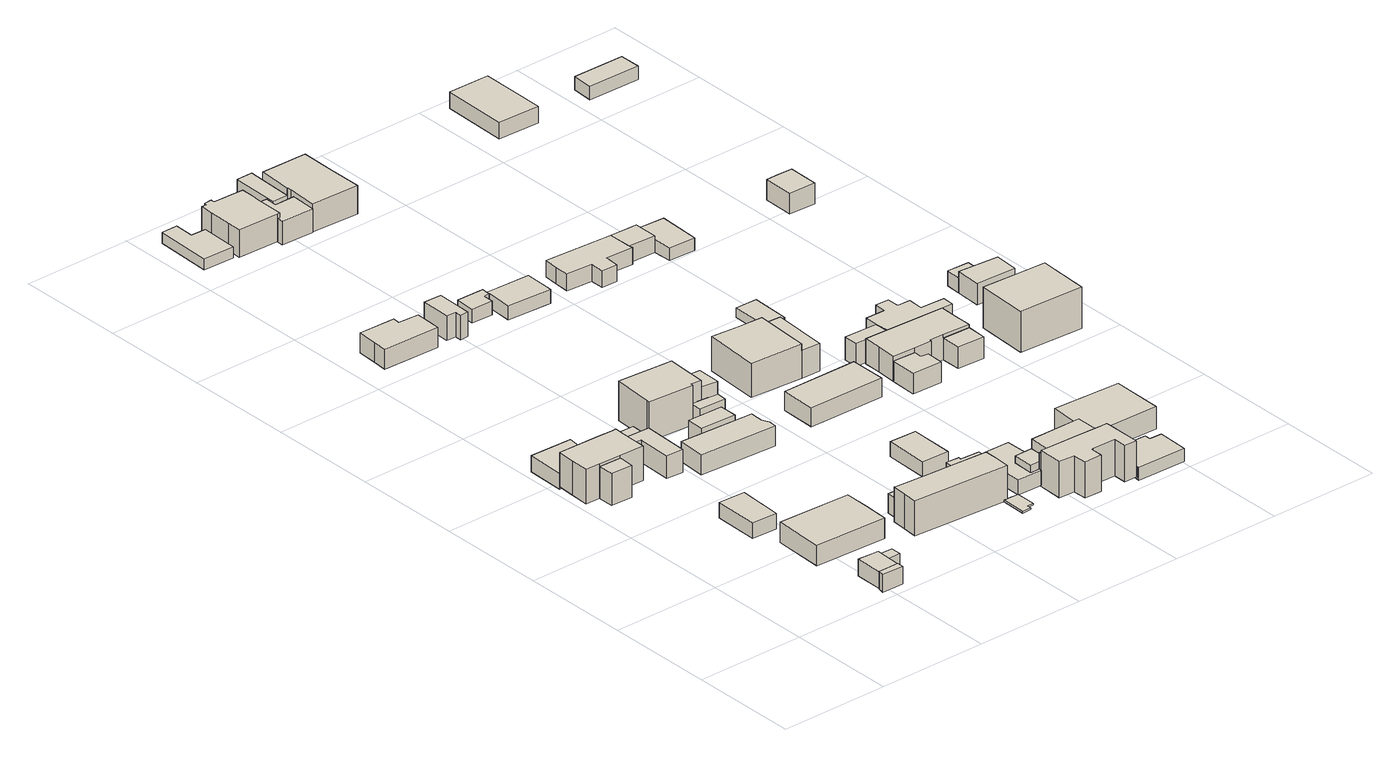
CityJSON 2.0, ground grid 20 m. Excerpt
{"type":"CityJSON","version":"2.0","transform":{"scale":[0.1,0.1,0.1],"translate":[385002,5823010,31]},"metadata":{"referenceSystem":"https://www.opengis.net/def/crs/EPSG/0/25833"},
"CityObjects":{
"building1":{"type":"Building","attributes":{"Gemeindeschluessel":"11000004","BezugspunktDach":"2200","function":"51009_1610","measuredHeight":3.16,"storeysAboveGround":0},"address":[{"country":"Germany","locality":"Berlin"}],"geometry":[{"type":"Solid","lod":"1","boundaries":[[[[0,1,2,3]],[[4,5,6,7]],[[4,7,3,2]],[[5,4,2,1]],[[6,5,1,0]],[[7,6,0,3]]]]}]},
"building2":{"type":"Building","attributes":{"Gemeindeschluessel":"11000004","BezugspunktDach":"2200","function":"31001_1010","measuredHeight":3.31,"storeysAboveGround":1},"address":[{"country":"Germany","locality":"Berlin","thoroughfareNumber":"26 (10)","thoroughfareName":"Straße 70"}],"geometry":[{"type":"Solid","lod":"1","boundaries":[[[[8,9,10,11,12]],[[13,14,15,16,17]],[[13,17,12,11]],[[14,13,11,10]],[[15,14,10,9]],[[16,15,9,8]],[[17,16,8,12]]]]}]},
"building3":{"type":"Building","attributes":{"Gemeindeschluessel":"11000004","function":"31001_1010"},"address":[{"country":"Germany","locality":"Berlin","thoroughfareNumber":"28 (4)","thoroughfareName":"Straße 70"}],"children":["building3-1","building3-2"]},
"building3-1":{"type":"BuildingPart","attributes":{"BezugspunktDach":"2200","measuredHeight":6.64,"storeysAboveGround":1},"parents":["building3"],"geometry":[{"type":"MultiSurface","lod":"1","boundaries":[[[18,19,20,21,22,23,24,25,26,27,28,29]],[[30,31,32,33,34,35,36,37,38,39,40,41]],[[30,41,29,28]],[[31,30,28,27]],[[32,31,27,26]],[[33,32,26,25]],[[34,33,25,24]],[[35,34,24,23]],[[36,35,23,22]],[[37,36,22,21]],[[38,37,21,20]],[[42,43,20,19]],[[40,39,19,18]],[[41,40,18,29]],[[39,38,43,42]]]}]},
"building3-2":{"type":"BuildingPart","attributes":{"BezugspunktDach":"2200","measuredHeight":5.89,"storeysAboveGround":1},"parents":["building3"],"geometry":[{"type":"Solid","lod":"1","boundaries":[[[[44,43,42,45]],[[39,38,46,47]],[[39,47,45,42]],[[46,38,43,44]],[[47,46,44,45]],[[38,39,42,43]]]]}]},
"building4":{"type":"Building","attributes":{"Gemeindeschluessel":"11000004","BezugspunktDach":"2200","function":"31001_1310","measuredHeight":2.88,"storeysAboveGround":1},"address":[{"country":"Germany","locality":"Berlin","thoroughfareNumber":"30 (23)","thoroughfareName":"Straße 70"}],"geometry":[{"type":"Solid","lod":"1","boundaries":[[[[48,49,50,51,52]],[[53,54,55,56,57]],[[53,57,52,51]],[[54,53,51,50]],[[55,54,50,49]],[[56,55,49,48]],[[57,56,48,52]]]]}]},
"building5":{"type":"Building","attributes":{"Gemeindeschluessel":"11000004","BezugspunktDach":"2200","function":"31001_1000","measuredHeight":2.82,"storeysAboveGround":1},"address":[{"country":"Germany","locality":"Berlin","thoroughfareNumber":"28 (42)","thoroughfareName":"Straße 70"}],"geometry":[{"type":"Solid","lod":"1","boundaries":[[[[58,59,60,61]],[[62,63,64,65]],[[62,65,61,60]],[[63,62,60,59]],[[64,63,59,58]],[[65,64,58,61]]]]}]},
"building6":{"type":"Building","attributes":{"Gemeindeschluessel":"11000004","BezugspunktDach":"2200","function":"31001_1310","measuredHeight":2.16,"storeysAboveGround":1},"address":[{"country":"Germany","locality":"Berlin","thoroughfareNumber":"26 (11)","thoroughfareName":"Straße 70"}],"geometry":[{"type":"Solid","lod":"1","boundaries":[[[[66,67,68,69]],[[70,71,72,73]],[[70,73,69,68]],[[71,70,68,67]],[[72,71,67,66]],[[73,72,66,69]]]]}]},
"building7":{"type":"Building","attributes":{"Gemeindeschluessel":"11000004","BezugspunktDach":"2200","function":"31001_1000","measuredHeight":4.47,"storeysAboveGround":1},"address":[{"country":"Germany","locality":"Berlin","thoroughfareNumber":"28 (41)","thoroughfareName":"Straße 70"}],"geometry":[{"type":"Solid","lod":"1","boundaries":[[[[74,75,76,77,78]],[[79,80,81,82,83]],[[79,83,78,77]],[[80,79,77,76]],[[81,80,76,75]],[[82,81,75,74]],[[83,82,74,78]]]]}]},
"building8":{"type":"Building","attributes":{"Gemeindeschluessel":"11000004","BezugspunktDach":"2200","function":"31001_1310","measuredHeight":2.53,"storeysAboveGround":1},"address":[{"country":"Germany","locality":"Berlin","thoroughfareNumber":"30 (22)","thoroughfareName":"Straße 70"}],"geometry":[{"type":"Solid","lod":"1","boundaries":[[[[84,85,86,87]],[[88,89,90,91]],[[88,91,87,86]],[[89,88,86,85]],[[90,89,85,84]],[[91,90,84,87]]]]}]},
"building9":{"type":"Building","attributes":{"Gemeindeschluessel":"11000004","BezugspunktDach":"2200","function":"31001_1310","measuredHeight":4.06,"storeysAboveGround":1},"address":[{"country":"Germany","locality":"Berlin","thoroughfareNumber":"28 (5)","thoroughfareName":"Straße 70"}],"geometry":[{"type":"Solid","lod":"1","boundaries":[[[[92,93,94,95,96,97]],[[98,99,100,101,102,103]],[[98,103,97,96]],[[99,98,96,95]],[[100,99,95,94]],[[101,100,94,93]],[[102,101,93,92]],[[103,102,92,97]]]]}]},
"building10":{"type":"Building","attributes":{"Gemeindeschluessel":"11000004","BezugspunktDach":"2200","function":"31001_1010","measuredHeight":2.52,"storeysAboveGround":1},"address":[{"country":"Germany","locality":"Berlin","thoroughfareNumber":"30 (21)","thoroughfareName":"Straße 70"}],"geometry":[{"type":"Solid","lod":"1","boundaries":[[[[85,104,105,106,107,86]],[[108,109,110,111,89,88]],[[108,88,86,107]],[[109,108,107,106]],[[110,109,106,105]],[[111,110,105,104]],[[89,111,104,85]],[[88,89,85,86]]]]}]},
"building11":{"type":"Building","attributes":{"Gemeindeschluessel":"11000004","BezugspunktDach":"2200","function":"31001_1010","measuredHeight":3.67,"storeysAboveGround":1},"address":[{"country":"Germany","locality":"Berlin","thoroughfareNumber":"28 (6)","thoroughfareName":"Straße 70"}],"geometry":[{"type":"Solid","lod":"1","boundaries":[[[[112,113,114,115,116,117]],[[118,119,120,121,122,123]],[[118,123,117,116]],[[119,118,116,115]],[[120,119,115,114]],[[121,120,114,113]],[[122,121,113,112]],[[123,122,112,117]]]]}]},
"building12":{"type":"Building","attributes":{"Gemeindeschluessel":"11000004","BezugspunktDach":"2200","function":"31001_1010","measuredHeight":4.56,"storeysAboveGround":1},"address":[{"country":"Germany","locality":"Berlin","thoroughfareNumber":"30 (7)","thoroughfareName":"Straße 70"}],"geometry":[{"type":"Solid","lod":"1","boundaries":[[[[124,125,126,127,128,129,130,131]],[[132,133,134,135,136,137,138,139]],[[132,139,131,130]],[[133,132,130,129]],[[134,133,129,128]],[[135,134,128,127]],[[136,135,127,126]],[[137,136,126,125]],[[138,137,125,124]],[[139,138,124,131]]]]}]},
"building13":{"type":"Building","attributes":{"Gemeindeschluessel":"11000004","BezugspunktDach":"2200","function":"31001_1310","measuredHeight":3.74,"storeysAboveGround":1},"address":[{"country":"Germany","locality":"Berlin","thoroughfareNumber":"28 (7)","thoroughfareName":"Straße 70"}],"geometry":[{"type":"Solid","lod":"1","boundaries":[[[[140,141,142,143]],[[144,145,146,147]],[[144,147,143,142]],[[145,144,142,141]],[[146,145,141,140]],[[147,146,140,143]]]]}]},
"building14":{"type":"Building","attributes":{"Gemeindeschluessel":"11000004","function":"31001_1010"},"address":[{"country":"Germany","locality":"Berlin","thoroughfareNumber":"28 (18)","thoroughfareName":"Straße 70"}],"children":["building14-1","building14-2","building14-3"]},
"building14-1":{"type":"BuildingPart","attributes":{"BezugspunktDach":"2200","measuredHeight":7.21,"storeysAboveGround":2},"parents":["building14"],"geometry":[{"type":"MultiSurface","lod":"1","boundaries":[[[148,149,150,151,152,153,154,155,156]],[[157,158,159,160,161,162,163,164,165]],[[157,165,156,155]],[[158,157,155,154]],[[159,158,154,153]],[[166,167,168,153,152]],[[160,159,169,170,166]],[[161,160,152,151]],[[162,171,172,161,151,150]],[[163,162,150,149]],[[164,163,149,148]],[[165,164,148,156]],[[170,169,168,167,166]],[[161,172,171,162]]]}]},
"building14-2":{"type":"BuildingPart","attributes":{"BezugspunktDach":"2200","measuredHeight":5.46,"storeysAboveGround":2},"parents":["building14"],"geometry":[{"type":"Solid","lod":"1","boundaries":[[[[171,173,174,175,176,172]],[[177,178,179,180,162,161]],[[177,161,172,176]],[[178,177,176,175]],[[179,178,175,174]],[[180,179,174,173]],[[162,180,173,171]],[[162,171,172,161]]]]}]},
"building14-3":{"type":"BuildingPart","attributes":{"BezugspunktDach":"2200","measuredHeight":4.11,"storeysAboveGround":2},"parents":["building14"],"geometry":[{"type":"Solid","lod":"1","boundaries":[[[[167,181,182,168]],[[183,184,166,170]],[[183,170,168,182]],[[184,183,182,181]],[[166,184,181,167]],[[166,167,168,170]]]]}]},
"building15":{"type":"Building","attributes":{"Gemeindeschluessel":"11000004","function":"31001_1010"},"address":[{"country":"Germany","locality":"Berlin","thoroughfareNumber":"30 (20)","thoroughfareName":"Straße 70"}],"children":["building15-1","building15-2"]},
"building15-1":{"type":"BuildingPart","attributes":{"BezugspunktDach":"2200","measuredHeight":8.77,"storeysAboveGround":1},"parents":["building15"],"geometry":[{"type":"MultiSurface","lod":"1","boundaries":[[[185,186,187,188,189,190,191,192]],[[193,194,195,196,197,198,199,200]],[[193,200,192,191]],[[194,193,191,190]],[[195,194,190,189]],[[196,195,189,188]],[[201,202,196,188,187]],[[198,197,187,186]],[[199,198,186,185]],[[200,199,185,192]],[[197,196,202,201]]]}]},
"building15-2":{"type":"BuildingPart","attributes":{"BezugspunktDach":"2200","measuredHeight":5.96,"storeysAboveGround":1},"parents":["building15"],"geometry":[{"type":"Solid","lod":"1","boundaries":[[[[203,204,202,201]],[[196,205,206,197]],[[205,196,202,204]],[[206,205,204,203]],[[197,206,203,201]],[[196,197,201,202]]]]}]},
"building16":{"type":"Building","attributes":{"Gemeindeschluessel":"11000004","BezugspunktDach":"2200","function":"31001_1310","measuredHeight":3.33,"storeysAboveGround":1},"address":[{"country":"Germany","locality":"Berlin","thoroughfareNumber":"30 (19)","thoroughfareName":"Straße 70"}],"geometry":[{"type":"Solid","lod":"1","boundaries":[[[[207,208,209,210,211]],[[212,213,214,215,216]],[[212,216,211,210]],[[213,212,210,209]],[[214,213,209,208]],[[215,214,208,207]],[[216,215,207,211]]]]}]},
"building17":{"type":"Building","attributes":{"Gemeindeschluessel":"11000004","BezugspunktDach":"2200","function":"31001_2460","measuredHeight":2.03,"storeysAboveGround":1},"address":[{"country":"Germany","locality":"Berlin","thoroughfareNumber":"34 (21)","thoroughfareName":"Straße 70"}],"geometry":[{"type":"Solid","lod":"1","boundaries":[[[[217,218,219,220,221,222]],[[223,224,225,226,227,228]],[[223,228,222,221]],[[224,223,221,220]],[[225,224,220,219]],[[226,225,219,218]],[[227,226,218,217]],[[228,227,217,222]]]]}]},
"building18":{"type":"Building","attributes":{"Gemeindeschluessel":"11000004","BezugspunktDach":"2200","function":"31001_1310","measuredHeight":4.42,"storeysAboveGround":1},"address":[{"country":"Germany","locality":"Berlin","thoroughfareNumber":"30 (8)","thoroughfareName":"Straße 70"}],"geometry":[{"type":"Solid","lod":"1","boundaries":[[[[229,230,231,232,233,234]],[[235,236,237,238,239,240]],[[235,240,234,233]],[[236,235,233,232]],[[237,236,232,231]],[[238,237,231,230]],[[239,238,230,229]],[[240,239,229,234]]]]}]},
"building19":{"type":"Building","attributes":{"Gemeindeschluessel":"11000004","BezugspunktDach":"2200","function":"31001_1310","measuredHeight":0.266,"storeysAboveGround":1},"address":[{"country":"Germany","locality":"Berlin","thoroughfareNumber":"26 (12)","thoroughfareName":"Straße 70"}],"geometry":[{"type":"Solid","lod":"1","boundaries":[[[[241,242,243,244,245,246,247]],[[248,164,249,250,251,252,253]],[[248,253,247,246]],[[164,248,246,245]],[[249,164,245,244]],[[250,249,244,243]],[[251,250,243,242]],[[252,251,242,241]],[[253,252,241,247]]]]}]},
"building20":{"type":"Building","attributes":{"Gemeindeschluessel":"11000004","BezugspunktDach":"2200","function":"31001_1000","measuredHeight":2.68,"storeysAboveGround":1},"address":[{"country":"Germany","locality":"Berlin","thoroughfareNumber":"28 (45)","thoroughfareName":"Straße 70"}],"geometry":[{"type":"Solid","lod":"1","boundaries":[[[[254,255,256,257]],[[258,259,260,261]],[[258,261,257,256]],[[259,258,256,255]],[[260,259,255,254]],[[261,260,254,257]]]]}]},
"building21":{"type":"Building","attributes":{"Gemeindeschluessel":"11000004","BezugspunktDach":"2200","function":"31001_1010","measuredHeight":6.66,"storeysAboveGround":1},"address":[{"country":"Germany","locality":"Berlin","thoroughfareNumber":"34 (20)","thoroughfareName":"Straße 70"}],"geometry":[{"type":"Solid","lod":"1","boundaries":[[[[262,263,264,265,266,267,268,269,270,271,272,273,274,275]],[[276,277,278,279,280,281,282,283,284,285,286,287,288,289]],[[276,289,275,274]],[[277,276,274,273]],[[278,277,273,272]],[[279,278,272,271]],[[280,279,271,270]],[[281,280,270,269]],[[282,281,269,268]],[[283,282,268,267]],[[284,283,267,266]],[[285,284,266,265]],[[286,285,265,264]],[[287,286,264,263]],[[288,287,263,262]],[[289,288,262,275]]]]}]},
"building22":{"type":"Building","attributes":{"Gemeindeschluessel":"11000004","BezugspunktDach":"2200","function":"31001_1310","measuredHeight":2.43,"storeysAboveGround":1},"address":[{"country":"Germany","locality":"Berlin","thoroughfareNumber":"30 (9)","thoroughfareName":"Straße 70"}],"geometry":[{"type":"Solid","lod":"1","boundaries":[[[[290,291,292,293,294,295,296]],[[297,298,299,300,301,302,303]],[[297,303,296,295]],[[298,297,295,294]],[[299,298,294,293]],[[300,299,293,292]],[[301,300,292,291]],[[302,301,291,290]],[[303,302,290,296]]]]}]},
"building23":{"type":"Building","attributes":{"Gemeindeschluessel":"11000004","BezugspunktDach":"2200","function":"31001_1310","measuredHeight":2.73,"storeysAboveGround":1},"address":[{"country":"Germany","locality":"Berlin","thoroughfareNumber":"28 (17)","thoroughfareName":"Straße 70"}],"geometry":[{"type":"Solid","lod":"1","boundaries":[[[[304,305,306,307,308,309,310,311]],[[312,313,314,315,316,317,318,319]],[[312,319,311,310]],[[313,312,310,309]],[[314,313,309,308]],[[315,314,308,307]],[[316,315,307,306]],[[317,316,306,305]],[[318,317,305,304]],[[319,318,304,311]]]]}]},
"building24":{"type":"Building","attributes":{"Gemeindeschluessel":"11000004","BezugspunktDach":"2200","function":"31001_1310","measuredHeight":4.29,"storeysAboveGround":1},"address":[{"country":"Germany","locality":"Berlin","thoroughfareNumber":"34 (19)","thoroughfareName":"Straße 70"}],"geometry":[{"type":"Solid","lod":"1","boundaries":[[[[320,321,322,323,324,325,326,327]],[[328,329,330,331,332,333,334,335]],[[328,335,327,326]],[[329,328,326,325]],[[330,329,325,324]],[[331,330,324,323]],[[332,331,323,322]],[[333,332,322,321]],[[334,333,321,320]],[[335,334,320,327]]]]}]},
"building25":{"type":"Building","attributes":{"Gemeindeschluessel":"11000004","BezugspunktDach":"2200","function":"31001_1010","measuredHeight":3.35,"storeysAboveGround":1},"address":[{"country":"Germany","locality":"Berlin","thoroughfareNumber":"28 (8)","thoroughfareName":"Straße 70"}],"geometry":[{"type":"Solid","lod":"1","boundaries":[[[[336,337,338,339]],[[340,341,342,343]],[[340,343,339,338]],[[341,340,338,337]],[[342,341,337,336]],[[343,342,336,339]]]]}]},
"building26":{"type":"Building","attributes":{"Gemeindeschluessel":"11000004","BezugspunktDach":"2200","function":"31001_1010","measuredHeight":10.18,"storeysAboveGround":2},"address":[{"country":"Germany","locality":"Berlin","thoroughfareNumber":"26 (13)","thoroughfareName":"Straße 70"}],"geometry":[{"type":"Solid","lod":"1","boundaries":[[[[344,345,346,347,348,349,350,351,352,353,354,355,356,357,358,359]],[[360,361,362,363,364,365,366,367,368,369,370,371,372,373,374,375]],[[360,375,359,358]],[[361,360,358,357]],[[362,361,357,356]],[[363,362,356,355]],[[364,363,355,354]],[[365,364,354,353]],[[366,365,353,352]],[[367,366,352,351]],[[368,367,351,350]],[[369,368,350,349]],[[370,369,349,348]],[[371,370,348,347]],[[372,371,347,346]],[[373,372,346,345]],[[374,373,345,344]],[[375,374,344,359]]]]}]},
"building27":{"type":"Building","attributes":{"Gemeindeschluessel":"11000004","BezugspunktDach":"2200","function":"31001_1000","measuredHeight":2.44,"storeysAboveGround":1},"address":[{"country":"Germany","locality":"Berlin","thoroughfareNumber":"30 (36)","thoroughfareName":"Straße 70"}],"geometry":[{"type":"Solid","lod":"1","boundaries":[[[[376,377,293,292,378]],[[300,299,379,380,381]],[[300,381,378,292]],[[299,300,292,293]],[[379,299,293,377]],[[380,379,377,376]],[[381,380,376,378]]]]}]},
"building28":{"type":"Building","attributes":{"Gemeindeschluessel":"11000004","function":"31001_1010"},"address":[{"country":"Germany","locality":"Berlin","thoroughfareNumber":"28 (16)","thoroughfareName":"Straße 70"}],"children":["building28-1","building28-2"]},
"building28-1":{"type":"BuildingPart","attributes":{"BezugspunktDach":"2200","measuredHeight":5.75,"storeysAboveGround":2},"parents":["building28"],"geometry":[{"type":"MultiSurface","lod":"1","boundaries":[[[382,383,384,385,386,387]],[[388,389,390,391,392,393]],[[388,393,387,386]],[[389,388,317,394,395,396,397,386,385]],[[398,395,385,384]],[[390,389,394,314]],[[391,390,384,383]],[[392,391,383,382]],[[393,392,382,387]],[[397,396,395,394,317]],[[314,394,395,398]]]}]},
"building28-2":{"type":"BuildingPart","attributes":{"BezugspunktDach":"2200","measuredHeight":4.84,"storeysAboveGround":2},"parents":["building28"],"geometry":[{"type":"Solid","lod":"1","boundaries":[[[[396,395,398,399,400]],[[315,314,394,317,316]],[[315,316,400,399]],[[314,315,399,398]],[[316,317,396,400]],[[314,398,395,394]],[[394,395,396,317]]]]}]},
"building29":{"type":"Building","attributes":{"Gemeindeschluessel":"11000004","BezugspunktDach":"2200","function":"31001_1310","measuredHeight":3.07,"storeysAboveGround":1},"address":[{"country":"Germany","locality":"Berlin","thoroughfareNumber":"34 (18)","thoroughfareName":"Straße 70"}],"geometry":[{"type":"Solid","lod":"1","boundaries":[[[[401,402,403,404,405]],[[406,407,408,409,410]],[[406,410,405,404]],[[407,406,404,403]],[[408,407,403,402]],[[409,408,402,401]],[[410,409,401,405]]]]}]},
"building30":{"type":"Building","attributes":{"Gemeindeschluessel":"11000004","function":"31001_1000"},"address":[{"country":"Germany","locality":"Berlin","thoroughfareNumber":"30 (18)","thoroughfareName":"Straße 70"}],"children":["building30-1","building30-2"]},
"building30-1":{"type":"BuildingPart","attributes":{"BezugspunktDach":"2200","measuredHeight":6.68,"storeysAboveGround":2},"parents":["building30"],"geometry":[{"type":"MultiSurface","lod":"1","boundaries":[[[411,412,413,414,415]],[[416,417,418,419,420]],[[416,420,415,414]],[[417,416,414,413]],[[418,417,413,412]],[[421,422,423,418,424,419,418,412,411]],[[420,419,411,415]],[[419,424,422,421]],[[424,418,423,422]]]}]},
"building30-2":{"type":"BuildingPart","attributes":{"BezugspunktDach":"2200","measuredHeight":6.58,"storeysAboveGround":2},"parents":["building30"],"geometry":[{"type":"Solid","lod":"1","boundaries":[[[[425,426,427,423,422,421]],[[424,418,428,429,430,419]],[[428,418,423,427]],[[429,428,427,426]],[[430,429,426,425]],[[419,430,425,421]],[[424,419,421,422]],[[424,422,423,418]]]]}]},
"building31":{"type":"Building","attributes":{"Gemeindeschluessel":"11000004","BezugspunktDach":"2200","function":"31001_1010","measuredHeight":5.71,"storeysAboveGround":1},"address":[{"country":"Germany","locality":"Berlin","thoroughfareNumber":"34 (17)","thoroughfareName":"Straße 70"}],"geometry":[{"type":"Solid","lod":"1","boundaries":[[[[431,432,433,434,435,436,437,438]],[[439,440,441,442,443,444,445,446]],[[439,446,438,437]],[[440,439,437,436]],[[441,440,436,435]],[[442,441,435,434]],[[443,442,434,433]],[[444,443,433,432]],[[445,444,432,431]],[[446,445,431,438]]]]}]},
"building32":{"type":"Building","attributes":{"Gemeindeschluessel":"11000004","BezugspunktDach":"2200","function":"31001_1010","measuredHeight":2.27,"storeysAboveGround":1},"address":[{"country":"Germany","locality":"Berlin","thoroughfareNumber":"26 (14)","thoroughfareName":"Straße 70"}],"geometry":[{"type":"Solid","lod":"1","boundaries":[[[[447,448,449,450,451,452,453,454,455]],[[456,457,458,459,460,461,462,463,464]],[[456,464,455,454]],[[457,456,454,453]],[[458,457,453,452]],[[459,458,452,451]],[[460,459,451,450]],[[461,460,450,449]],[[462,461,449,448]],[[463,462,448,447]],[[464,463,447,455]]]]}]},
"building33":{"type":"Building","attributes":{"Gemeindeschluessel":"11000004","BezugspunktDach":"2200","function":"31001_1000","measuredHeight":4.98,"storeysAboveGround":1},"address":[{"country":"Germany","locality":"Berlin","thoroughfareNumber":"28 (40)","thoroughfareName":"Straße 70"}],"geometry":[{"type":"Solid","lod":"1","boundaries":[[[[465,466,467,468,469,470]],[[471,472,473,474,475,476]],[[471,476,470,469]],[[472,471,469,468]],[[473,472,468,467]],[[474,473,467,466]],[[475,474,466,465]],[[476,475,465,470]]]]}]},
"building34":{"type":"Building","attributes":{"Gemeindeschluessel":"11000004","BezugspunktDach":"2200","function":"31001_1000","measuredHeight":1.66,"storeysAboveGround":1},"address":[{"country":"Germany","locality":"Berlin","thoroughfareNumber":"30 (44)","thoroughfareName":"Straße 70"}],"geometry":[{"type":"Solid","lod":"1","boundaries":[[[[477,478,479,480]],[[481,482,483,484]],[[481,484,480,479]],[[482,481,479,478]],[[483,482,478,477]],[[484,483,477,480]]]]}]},
"building35":{"type":"Building","attributes":{"Gemeindeschluessel":"11000004","function":"31001_1010"},"address":[{"country":"Germany","locality":"Berlin","thoroughfareNumber":"28 (9)","thoroughfareName":"Straße 70"}],"children":["building35-1","building35-2","building35-3"]},
"building35-1":{"type":"BuildingPart","attributes":{"BezugspunktDach":"2200","measuredHeight":5.4,"storeysAboveGround":1},"parents":["building35"],"geometry":[{"type":"MultiSurface","lod":"1","boundaries":[[[485,486,487,488,489,490,491,492,493,494]],[[495,496,497,498,499,500,501,502,503,504]],[[495,504,494,493]],[[496,495,493,492]],[[497,496,492,491]],[[498,497,491,490]],[[499,498,490,489]],[[500,499,489,488],[500,505,506,499]],[[501,500,488,487]],[[502,501,487,486]],[[503,502,486,485]],[[507,508,485,494]],[[505,500,499,506]],[[504,503,508,507]]]}]},
"building35-2":{"type":"BuildingPart","attributes":{"BezugspunktDach":"2200","measuredHeight":3.9,"storeysAboveGround":1},"parents":["building35"],"geometry":[{"type":"Solid","lod":"1","boundaries":[[[[509,506,505,510]],[[500,499,511,512]],[[500,512,510,505]],[[511,499,506,509]],[[512,511,509,510]],[[499,500,505,506]]]]}]},
"building35-3":{"type":"BuildingPart","attributes":{"BezugspunktDach":"2200","measuredHeight":3.79,"storeysAboveGround":1},"parents":["building35"],"geometry":[{"type":"Solid","lod":"1","boundaries":[[[[513,514,515,508,507,516]],[[504,503,517,518,519,520]],[[504,520,516,507]],[[517,503,508,515]],[[518,517,515,514]],[[519,518,514,513]],[[520,519,513,516]],[[503,504,507,508]]]]}]},
"building36":{"type":"Building","attributes":{"Gemeindeschluessel":"11000004","function":"31001_1010"},"address":[{"country":"Germany","locality":"Berlin","thoroughfareNumber":"30 (10)","thoroughfareName":"Straße 70"}],"children":["building36-1","building36-2","building36-3"]},
"building36-1":{"type":"BuildingPart","attributes":{"BezugspunktDach":"2200","measuredHeight":4.61,"storeysAboveGround":1},"parents":["building36"],"geometry":[{"type":"MultiSurface","lod":"1","boundaries":[[[521,522,523,524,525,526,527,528,529,530,531]],[[532,533,534,535,536,537,538,539,540,541,542]],[[532,542,531,530]],[[533,532,530,529]],[[534,533,529,528]],[[537,536,526,525]],[[538,537,525,524]],[[539,538,524,523]],[[540,539,523,522]],[[541,540,522,521]],[[542,541,521,531]],[[535,534,543,528,527]],[[536,535,527,526]]]}]},
"building36-2":{"type":"BuildingPart","attributes":{"BezugspunktDach":"2200","measuredHeight":3.01,"storeysAboveGround":1},"parents":["building36"],"geometry":[{"type":"MultiSurface","lod":"1","boundaries":[[[526,544,545,528]],[[546,547,536,534]],[[546,534,528,545]],[[547,548,549,545,544]],[[536,547,544,526]],[[546,549,548,547]],[[534,535,527,528]],[[536,526,527,535]]]}]},
"building36-3":{"type":"BuildingPart","attributes":{"BezugspunktDach":"2200","measuredHeight":2.37,"storeysAboveGround":1},"parents":["building36"],"geometry":[{"type":"MultiSurface","lod":"1","boundaries":[[[548,550,551,552,549]],[[553,554,555,547,546]],[[553,546,549,552]],[[554,553,552,551]],[[555,554,551,550]],[[547,555,550,548]],[[546,556,547,557,548,549]]]}]},
"building37":{"type":"Building","attributes":{"Gemeindeschluessel":"11000004","function":"31001_1010"},"address":[{"country":"Germany","locality":"Berlin","thoroughfareNumber":"30 (17)","thoroughfareName":"Straße 70"}],"children":["building37-1","building37-2"]},
"building37-1":{"type":"BuildingPart","attributes":{"BezugspunktDach":"2200","measuredHeight":5.24,"storeysAboveGround":1},"parents":["building37"],"geometry":[{"type":"MultiSurface","lod":"1","boundaries":[[[558,559,560,561,562,563,564,565,566,567,568,569,570,571]],[[572,573,574,575,576,577,578,579,580,581,582,583,584,585]],[[586,587,571,570]],[[588,586,570,569]],[[574,573,569,568]],[[575,574,568,567]],[[576,575,567,566]],[[577,576,566,565]],[[578,577,565,564]],[[579,578,564,563]],[[580,579,563,562]],[[581,580,562,561]],[[582,581,561,560]],[[583,582,560,559]],[[584,583,559,558]],[[585,584,558,571]],[[572,585,589,587,586]],[[573,572,586,588]]]}]},
"building37-2":{"type":"BuildingPart","attributes":{"BezugspunktDach":"2200","measuredHeight":4.21,"storeysAboveGround":1},"parents":["building37"],"geometry":[{"type":"MultiSurface","lod":"1","boundaries":[[[587,588,590,591]],[[592,573,585,593]],[[592,593,591,590]],[[573,592,590,588]],[[593,585,587,591]],[[585,572,586,587]],[[573,588,586,572]]]}]},
"building38":{"type":"Building","attributes":{"Gemeindeschluessel":"11000004","BezugspunktDach":"2200","function":"31001_1000","measuredHeight":8.76,"storeysAboveGround":2},"address":[{"country":"Germany","locality":"Berlin","thoroughfareNumber":"28 (34)","thoroughfareName":"Straße 70"}],"geometry":[{"type":"Solid","lod":"1","boundaries":[[[[594,595,596,597,598]],[[599,600,601,602,603]],[[599,603,598,597]],[[600,599,597,596]],[[601,600,596,595]],[[602,601,595,594]],[[603,602,594,598]]]]}]},
"building39":{"type":"Building","attributes":{"Gemeindeschluessel":"11000004","function":"31001_1010"},"address":[{"country":"Germany","locality":"Berlin","thoroughfareNumber":"30 (16)","thoroughfareName":"Straße 70"}],"children":["building39-1","building39-2"]},
"building39-1":{"type":"BuildingPart","attributes":{"BezugspunktDach":"2200","measuredHeight":5.01,"storeysAboveGround":1},"parents":["building39"],"geometry":[{"type":"Solid","lod":"1","boundaries":[[[[604,605,606,607]],[[608,609,610,611]],[[608,611,607,606]],[[609,608,606,605],[612,613,614,608]],[[610,609,605,604]],[[611,610,604,607]],[[613,612,608,614]]]]}]},
"building39-2":{"type":"BuildingPart","attributes":{"BezugspunktDach":"2200","measuredHeight":2.72,"storeysAboveGround":1},"parents":["building39"],"geometry":[{"type":"Solid","lod":"1","boundaries":[[[[613,615,616,614]],[[617,618,612,608]],[[617,608,614,616]],[[618,617,616,615]],[[612,618,615,613]],[[608,612,613,614]]]]}]},
"building40":{"type":"Building","attributes":{"Gemeindeschluessel":"11000004","BezugspunktDach":"2200","function":"31001_1010","measuredHeight":2.93,"storeysAboveGround":1},"address":[{"country":"Germany","locality":"Berlin","thoroughfareNumber":"34 (16)","thoroughfareName":"Straße 70"}],"geometry":[{"type":"Solid","lod":"1","boundaries":[[[[619,620,621,622]],[[623,624,625,626]],[[623,626,622,621]],[[624,623,621,620]],[[625,624,620,619]],[[626,625,619,622]]]]}]},
"building41":{"type":"Building","attributes":{"Gemeindeschluessel":"11000004","BezugspunktDach":"2200","function":"31001_1312","measuredHeight":4.39,"storeysAboveGround":1},"address":[{"country":"Germany","locality":"Berlin","thoroughfareNumber":"30 (37)","thoroughfareName":"Straße 70"}],"geometry":[{"type":"Solid","lod":"1","boundaries":[[[[627,628,629,630,631]],[[632,633,634,635,636]],[[632,636,631,630]],[[633,632,630,629]],[[634,633,629,628]],[[635,634,628,627]],[[636,635,627,631]]]]}]},
"building42":{"type":"Building","attributes":{"Gemeindeschluessel":"11000004","BezugspunktDach":"2200","function":"31001_1310","measuredHeight":2.34,"storeysAboveGround":1},"address":[{"country":"Germany","locality":"Berlin","thoroughfareNumber":"34 (15)","thoroughfareName":"Straße 70"}],"geometry":[{"type":"Solid","lod":"1","boundaries":[[[[637,638,639,640]],[[641,642,643,644]],[[641,644,640,639]],[[642,641,639,638]],[[643,642,638,637]],[[644,643,637,640]]]]}]}
},
"vertices":[
[215,3,52],[215,15,52],[177,15,52],[175,4,52],[177,15,20],[215,15,20],[215,3,20],[175,4,20],
[215,15,51],[217,64,51],[197,65,51],[178,66,51],[177,15,51],[178,66,21],[197,65,21],[217,64,21],[215,15,21],[177,15,21],
[35,515,77],[35,514,77],[76,513,77],[122,512,77],[123,545,77],[123,558,77],[124,579,77],[115,579,77],[90,580,77],[12,582,77],[10,549,77],[8,515,77],[10,549,15],[12,582,15],[90,580,15],[115,579,15],[124,579,15],[123,558,15],[123,545,15],[122,512,15],[76,513,15],[35,514,15],[35,515,15],[8,515,15],[35,514,73],[76,513,73],
[75,484,73],[35,486,73],[75,484,15],[35,486,15],
[90,580,39],[89,623,39],[92,650,39],[14,652,39],[12,582,39],[14,652,10],[92,650,10],[89,623,10],[90,580,10],[12,582,10],
[172,254,52],[176,335,52],[127,337,52],[125,255,52],[127,337,24],[176,335,24],[172,254,24],[125,255,24],
[247,47,43],[247,66,43],[222,67,43],[222,46,43],[222,67,21],[247,66,21],[247,47,21],[222,46,21],
[280,122,61],[282,168,61],[283,213,61],[149,218,61],[146,127,61],[149,218,24],[283,213,24],[282,168,24],[280,122,24],[146,127,24],
[90,580,36],[115,579,36],[114,623,36],[89,623,36],[114,623,11],[115,579,11],[90,580,11],[89,623,11],
[157,557,55],[155,494,55],[186,492,55],[189,577,55],[124,579,55],[123,558,55],[124,579,14],[189,577,14],[186,492,14],[155,494,14],[157,557,14],[123,558,14],
[124,579,36],[189,577,36],[194,577,36],[195,621,36],[195,621,11],[194,577,11],[189,577,11],[124,579,11],
[340,451,57],[341,466,57],[335,479,57],[336,503,57],[198,510,57],[195,459,57],[198,510,21],[336,503,21],[335,479,21],[341,466,21],[340,451,21],[195,459,21],
[151,1034,47],[152,1059,47],[153,1083,47],[115,1085,47],[116,1098,47],[49,1100,47],[47,1063,47],[45,1037,47],[47,1063,11],[49,1100,11],[116,1098,11],[115,1085,11],[153,1083,11],[152,1059,11],[151,1034,11],[45,1037,11],
[322,526,50],[322,559,50],[257,561,50],[255,529,50],[257,561,18],[322,559,18],[322,526,18],[255,529,18],
[503,89,85],[504,115,85],[504,141,85],[444,145,85],[392,148,85],[333,152,85],[327,153,85],[325,126,85],[323,100,85],[325,126,22],[327,153,22],[333,152,22],[392,148,22],[444,145,22],[504,141,22],[504,115,22],[503,89,22],[323,100,22],[392,148,25],[392,148,60],[333,152,60],[333,152,51],[333,152,25],[504,141,77],[444,145,77],
[505,159,77],[469,161,77],[470,166,77],[446,168,77],[446,168,22],[470,166,22],[469,161,22],[505,159,22],
[392,172,60],[334,176,60],[334,176,25],[392,172,25],
[298,599,80],[299,603,80],[318,602,80],[320,644,80],[322,677,80],[220,684,80],[215,610,80],[214,604,80],[215,610,9],[220,684,9],[322,677,9],[320,644,9],[318,602,9],[299,603,9],[298,599,9],[214,604,9],[318,602,68],[320,644,68],
[349,599,68],[350,642,68],[350,642,9],[349,599,9],
[299,582,45],[348,580,45],[349,599,45],[299,603,45],[298,599,45],[299,603,16],[349,599,16],[348,580,16],[299,582,16],[298,599,16],
[86,1444,34],[88,1513,34],[60,1514,34],[61,1550,34],[32,1550,34],[28,1446,34],[32,1550,14],[61,1550,14],[60,1514,14],[88,1513,14],[86,1444,14],[28,1446,14],
[193,1040,55],[193,1028,55],[208,1029,55],[210,1095,55],[177,1096,55],[175,1041,55],[177,1096,11],[210,1095,11],[208,1029,11],[193,1028,11],[193,1040,11],[175,1041,11],
[512,44,25],[512,51,25],[524,52,25],[524,88,25],[503,89,25],[496,89,25],[495,43,25],[496,89,22],[524,88,22],[524,52,22],[512,51,22],[512,44,22],[495,43,22],
[497,223,52],[499,303,52],[449,305,52],[447,225,52],[449,305,25],[499,303,25],[497,223,25],[447,225,25],
[171,1438,63],[176,1438,63],[177,1463,63],[177,1493,63],[178,1504,63],[178,1529,63],[121,1531,63],[121,1538,63],[107,1537,63],[106,1532,63],[97,1532,63],[96,1507,63],[95,1466,63],[94,1440,63],[95,1466,14],[96,1507,14],[97,1532,14],[106,1532,14],[107,1537,14],[121,1538,14],[121,1531,14],[178,1529,14],[178,1504,14],[177,1493,14],[177,1463,14],[176,1438,14],[171,1438,14],[94,1440,14],
[282,1057,34],[282,1076,34],[293,1077,34],[293,1083,34],[294,1093,34],[244,1094,34],[242,1058,34],[244,1094,9],[294,1093,9],[293,1083,9],[293,1077,9],[282,1076,9],[282,1057,9],[242,1058,9],
[570,87,51],[571,92,51],[553,92,51],[554,130,51],[588,130,51],[587,185,51],[526,186,51],[524,88,51],[526,186,24],[587,185,24],[588,130,24],[554,130,24],[553,92,24],[571,92,24],[570,87,24],[524,88,24],
[231,1424,56],[233,1471,56],[195,1471,56],[196,1493,56],[177,1493,56],[176,1438,56],[171,1438,56],[170,1426,56],[171,1438,13],[176,1438,13],[177,1493,13],[196,1493,13],[195,1471,13],[233,1471,13],[231,1424,13],[170,1426,13],
[566,461,52],[566,527,52],[425,528,52],[424,463,52],[425,528,18],[566,527,18],[566,461,18],[424,463,18],
[598,40,87],[599,16,87],[631,15,87],[632,38,87],[635,38,87],[678,37,87],[678,13,87],[701,13,87],[701,37,87],[701,76,87],[701,83,87],[690,83,87],[684,83,87],[635,85,87],[570,87,87],[569,42,87],[570,87,22],[635,85,22],[684,83,22],[690,83,22],[701,83,22],[701,76,22],[701,37,22],[701,13,22],[678,13,22],[678,37,22],[635,38,22],[632,38,22],[631,15,22],[599,16,22],[598,40,22],[569,42,22],
[374,1025,34],[376,1080,34],[291,1029,34],[376,1080,9],[374,1025,9],[291,1029,9],
[684,83,81],[684,130,81],[588,130,81],[587,90,81],[571,92,81],[570,87,81],[571,92,23],[587,90,23],[588,130,23],[684,130,23],[684,83,23],[570,87,23],[587,90,24],[587,90,64],[571,92,64],[571,92,45],[588,130,64],
[554,130,64],[553,92,64],
[233,1487,51],[235,1548,51],[236,1575,51],[207,1575,51],[205,1488,51],[207,1575,20],[236,1575,20],[235,1548,20],[233,1487,20],[205,1488,20],
[519,597,71],[525,698,71],[476,701,71],[428,705,71],[421,603,71],[428,705,9],[476,701,9],[525,698,9],[519,597,9],[421,603,9],[519,597,59],[522,648,59],[525,698,59],[522,648,9],
[555,595,59],[558,645,59],[561,696,59],[561,696,9],[558,645,9],[555,595,9],
[320,1421,65],[320,1484,65],[321,1547,65],[235,1548,65],[233,1487,65],[233,1486,65],[233,1478,65],[231,1424,65],[233,1478,14],[233,1486,14],[233,1487,14],[235,1548,14],[321,1547,14],[320,1484,14],[320,1421,14],[231,1424,14],
[792,4,42],[794,61,42],[771,62,42],[771,73,42],[701,76,42],[701,37,42],[701,13,42],[701,10,42],[700,6,42],[701,10,19],[701,13,19],[701,37,19],[701,76,19],[771,73,19],[771,62,19],[794,61,19],[792,4,19],[700,6,19],
[817,100,65],[818,146,65],[819,193,65],[694,199,65],[692,151,65],[691,103,65],[692,151,25],[694,199,25],[819,193,25],[818,146,25],[817,100,25],[691,103,25],
[603,735,25],[605,805,25],[565,806,25],[563,736,25],[565,806,8],[605,805,8],[603,735,8],[563,736,8],
[656,487,60],[689,486,60],[690,490,60],[716,489,60],[767,487,60],[767,519,60],[768,552,60],[617,558,60],[616,525,60],[614,489,60],[616,525,15],[617,558,15],[768,552,15],[767,519,15],[767,487,15],[716,489,15],[690,490,15],[689,486,15],[656,487,15],[614,489,15],[716,489,54],[767,487,54],[614,489,52],[656,487,52],
[766,451,54],[716,453,54],[766,451,15],[716,453,15],
[668,438,52],[669,470,52],[655,472,52],[612,440,52],[655,472,15],[669,470,15],[668,438,15],[612,440,15],
[465,1033,40],[465,1008,40],[494,1007,40],[496,1033,40],[547,1031,40],[546,1038,40],[546,1057,40],[546,1082,40],[420,1089,40],[418,1062,40],[417,1036,40],[418,1062,10],[420,1089,10],[546,1082,10],[546,1057,10],[546,1038,10],[547,1031,10],[496,1033,10],[494,1007,10],[465,1008,10],[465,1033,10],[417,1036,10],[546,1082,25],
[597,1036,40],[597,1080,40],[597,1080,10],[597,1036,10],[597,1036,33],[597,1080,33],
[598,1002,33],[647,1000,33],[650,1077,33],[650,1077,10],[647,1000,10],[598,1002,10],[597,1058,10],[597,1036,12],
[754,565,51],[798,563,51],[799,584,51],[754,586,51],[754,589,51],[755,614,51],[731,615,51],[731,637,51],[706,638,51],[705,616,51],[669,617,51],[669,594,51],[669,592,51],[669,568,51],[669,592,8],[669,594,8],[669,617,8],[705,616,8],[706,638,8],[731,637,8],[731,615,8],[755,614,8],[754,589,8],[754,586,8],[799,584,8],[798,563,8],[754,565,8],[669,568,8],[669,592,50],[669,568,50],[669,594,50],[669,568,40],
[608,596,50],[608,570,50],[608,596,8],[608,570,8],
[946,427,85],[951,521,85],[891,524,85],[831,527,85],[826,433,85],[831,527,11],[891,524,11],[951,521,11],[946,427,11],[826,433,11],
[947,587,47],[950,631,47],[875,637,47],[873,591,47],[875,637,8],[950,631,8],[947,587,8],[873,591,8],[916,634,8],[916,634,35],[875,637,35],
[917,663,35],[877,665,35],[877,665,8],[917,663,8],
[702,1435,55],[703,1557,55],[627,1558,55],[624,1437,55],[627,1558,25],[703,1557,25],[702,1435,25],[624,1437,25],
[881,986,48],[882,1042,48],[857,1043,48],[832,1043,48],[831,987,48],[832,1043,11],[857,1043,11],[882,1042,11],[881,986,11],[831,987,11],
[907,1436,48],[907,1475,48],[812,1476,48],[810,1438,48],[812,1476,24],[907,1475,24],[907,1436,24],[810,1438,24]
]}
